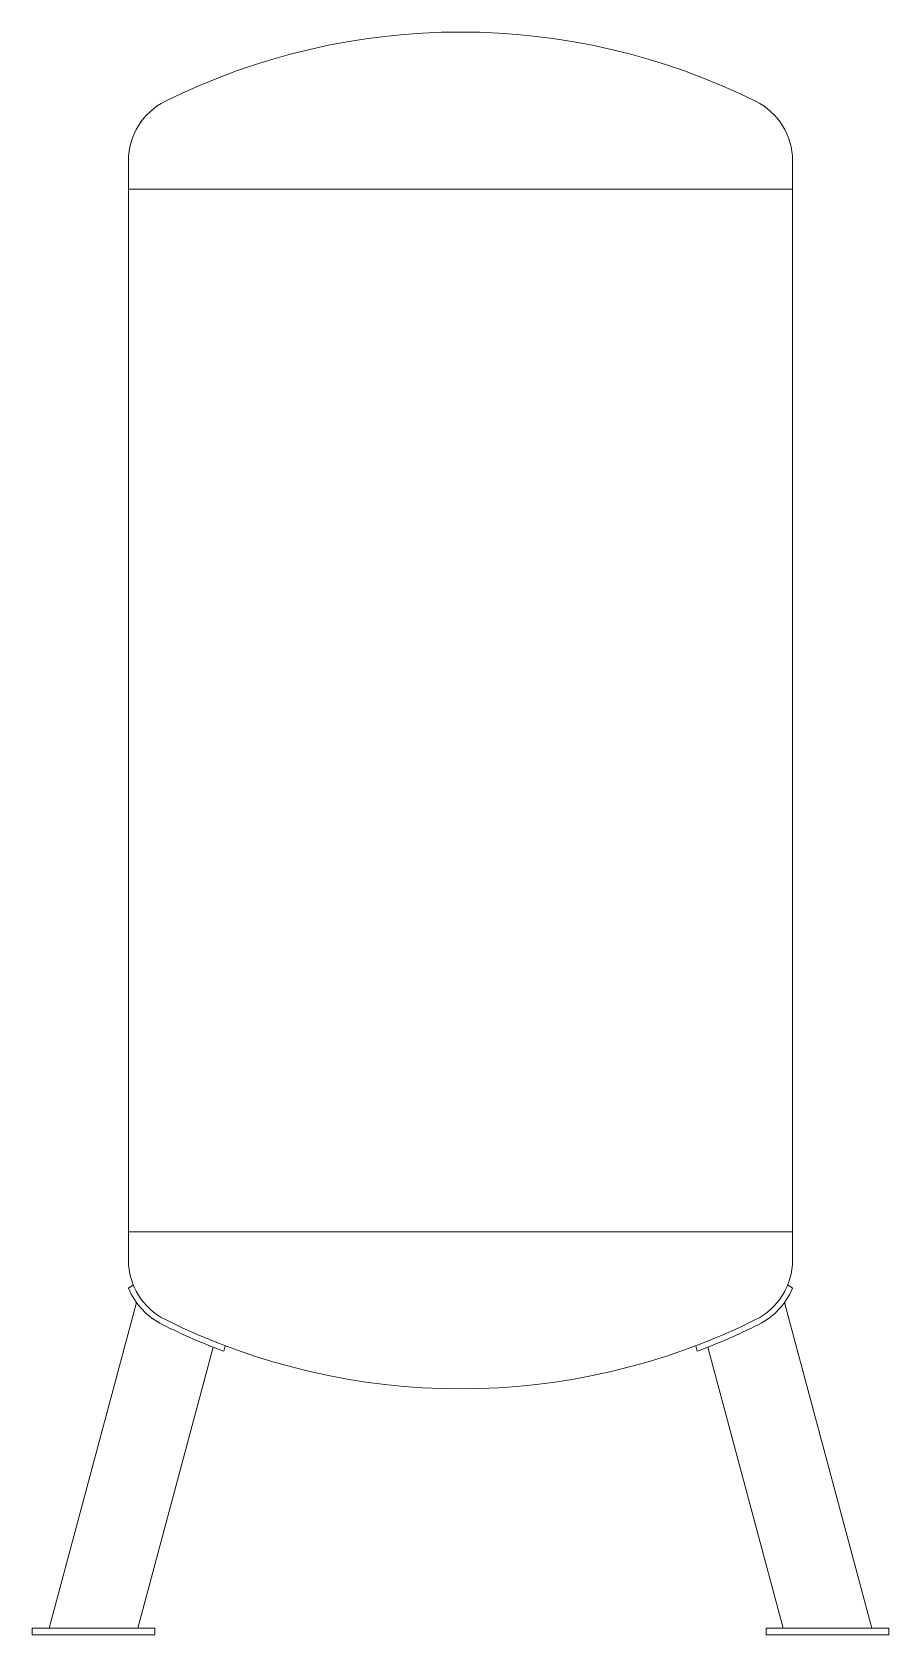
# Model space of a CAD drawing. Extents: x -29512 to 147477, y -5232 to 39709.
# Drawn here: x 139165.21 to 139179.3, y 8720.96 to 8747.33 of the extents above; entities that cross this region are included whole.
import ezdxf

# ---------------------------------------------------------------- set-up
doc = ezdxf.new("R2010")
doc.units = 0
doc.layers.add('EQUIPMENT', color=4, linetype='CONTINUOUS')

msp = doc.modelspace()

# ---------------------------------------------------------------- linework, layer by layer
at = {"layer": 'EQUIPMENT', "color": 31, "lineweight": 20}
for p, q in [((139166.7954, 8727.1246), (139166.7954, 8745.2183)), ((139177.7173, 8727.1246), (139177.7173, 8745.2183)), ((139166.7954, 8744.7496), (139177.7173, 8744.7496)), ((139166.7954, 8727.5933), (139177.7173, 8727.5933)), ((139166.7956, 8726.662), (139166.8742, 8726.7171)), ((139177.7171, 8726.662), (139177.6384, 8726.7171)), ((139166.9272, 8726.4288), (139165.4913, 8721.0701)), ((139177.5854, 8726.4288), (139179.0213, 8721.0701)), ((139168.1862, 8725.694), (139166.9472, 8721.0701)), ((139168.3864, 8725.7168), (139168.362, 8725.6258)), ((139176.1262, 8725.7168), (139176.1506, 8725.6258)), ((139176.3265, 8725.694), (139177.5654, 8721.0701))]:
    msp.add_line(p, q, dxfattribs=at)
for points in [[(139165.2101, 8721.0701), (139167.2284, 8721.0701), (139167.2284, 8720.9576), (139165.2101, 8720.9576)], [(139179.3025, 8721.0701), (139177.2842, 8721.0701), (139177.2842, 8720.9576), (139179.3025, 8720.9576)]]:
    msp.add_lwpolyline(points, close=True, dxfattribs=at)
for centre, radius, start, end in [((139172.2563, 8736.4128), 10.9219, 63.6122, 116.3878), ((139167.8876, 8745.2183), 1.0922, 116.3878, 180), ((139176.6251, 8745.2183), 1.0922, 0, 63.6122), ((139167.8876, 8727.1246), 1.0922, 180, 243.6122), ((139176.6251, 8727.1246), 1.0922, 296.3878, 0), ((139176.6251, 8727.1246), 1.0922, 296.3878, 0), ((139167.8876, 8727.1246), 1.1859, 202.9578, 243.6122), ((139176.6251, 8727.1246), 1.1859, 296.3878, 337.0422), ((139172.2563, 8735.9301), 10.9219, 243.6122, 296.3878), ((139172.2563, 8735.9301), 11.0156, 243.6122, 249.29682), ((139172.2563, 8735.9301), 11.0156, 290.70318, 296.3878)]:
    msp.add_arc(centre, radius, start, end, dxfattribs=at)

doc.saveas('drawing.dxf')
